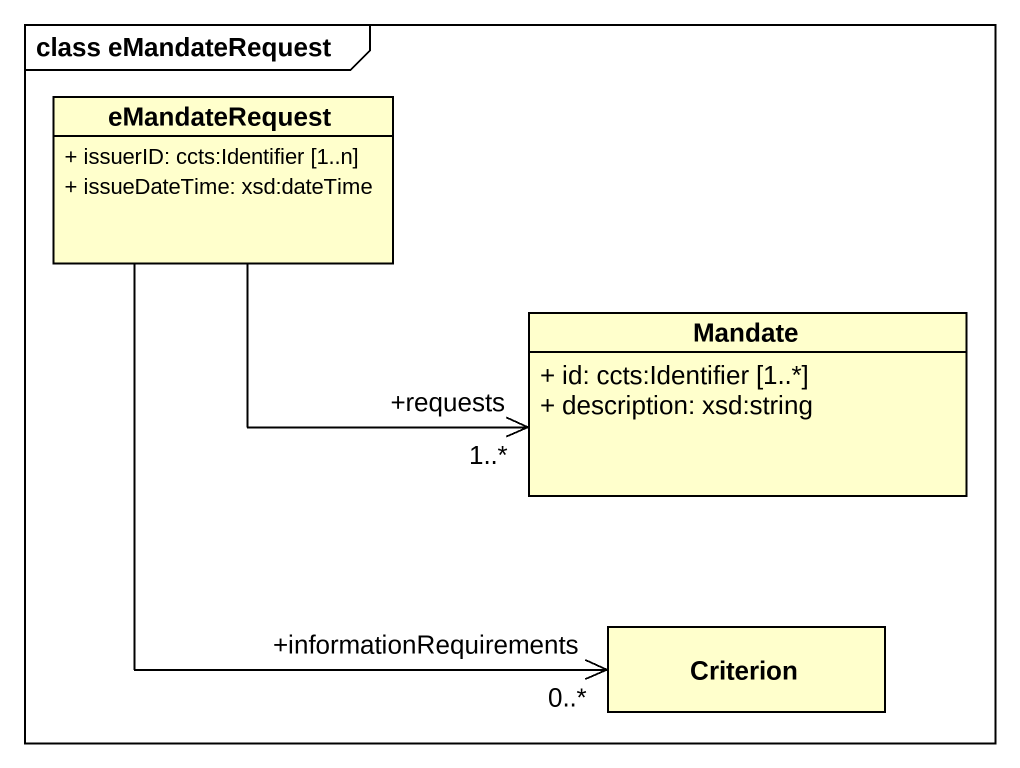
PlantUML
@startuml
mainframe class eMandateRequest
hide circle
hide empty members
skinparam classAttributeIconSize 0
class eMandateRequest {
  + issuerID: ccts:Identifier [1..n]
  + issueDateTime: xsd:dateTime
}
class Mandate {
  + id: ccts:Identifier [1..*]
  + description: xsd:string
}
class Criterion
eMandateRequest -right-> "+requests\n1..*" Mandate
eMandateRequest --> "+informationRequirements\n0..*" Criterion
@enduml
